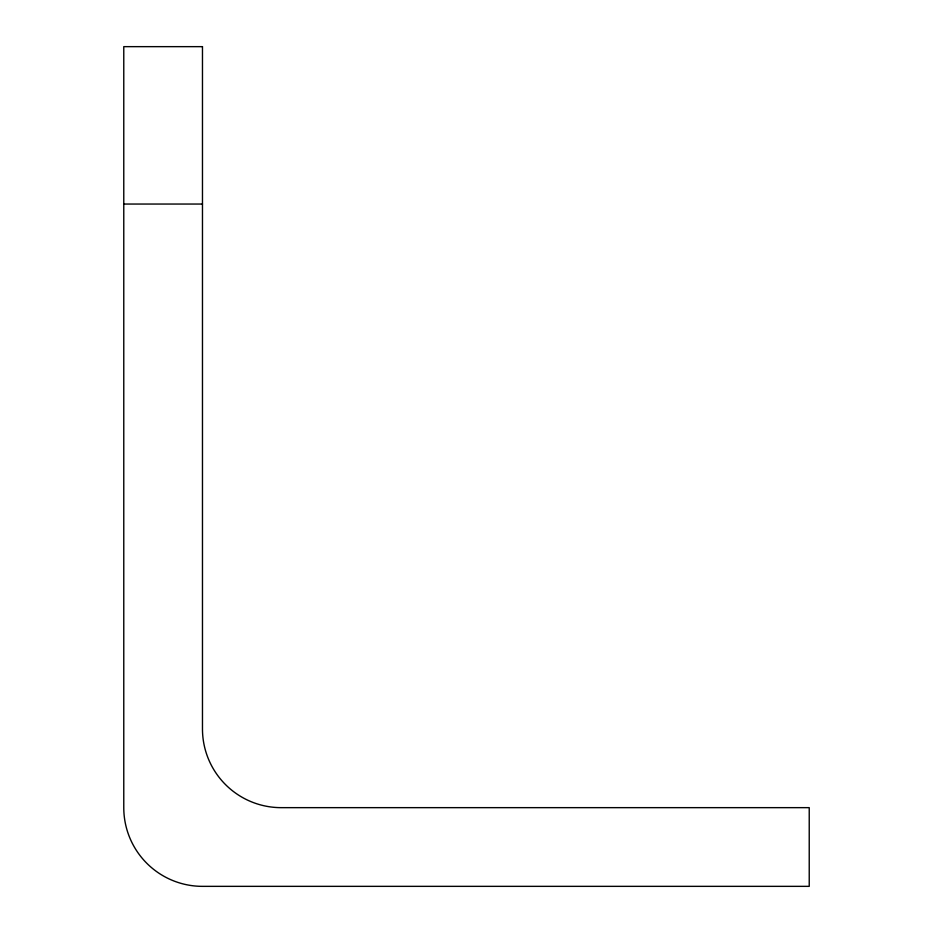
<?xml version="1.0" encoding="UTF-8"?>
<svg xmlns="http://www.w3.org/2000/svg" width="933" height="933" viewBox="0 0 933 933"><rect width="100%" height="100%" fill="white"/><g stroke="black" fill="none" stroke-linecap="round" stroke-linejoin="round"><path stroke-width="1.4" d="M123.774 204.047L202.473 204.047M202.473 46.65L123.774 46.65L123.774 807.651A78.699 78.699 0 0 0 202.473 886.35L809.226 886.35L809.226 807.651L281.171 807.651A78.699 78.699 0 0 1 202.473 728.953L202.473 46.65"/></g></svg>
